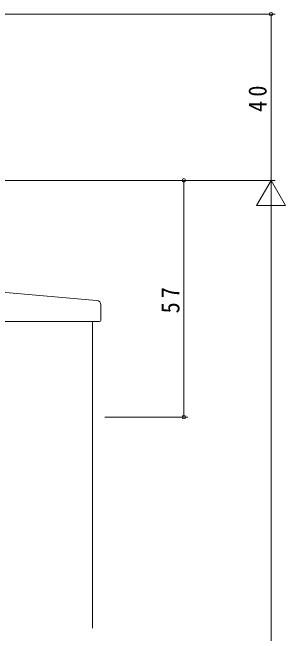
# Model space of a CAD drawing. Units: millimetres, scale not verified. Extents: x -594 to 539, y -420 to 386.
# Drawn here: x -300.3 to -234.6, y 107 to 256.5 of the extents above; entities that cross this region are included whole.
import ezdxf

# ---------------------------------------------------------------- set-up
doc = ezdxf.new("R2010")
doc.units = ezdxf.units.MM
doc.header["$LTSCALE"] = 2
for name, color, linetype, lineweight in [('0-4_YKK_12', 2, 'Continuous', 9), ('0-5_YKK_13', 4, 'Continuous', 9), ('0-7_YKK_D', 6, 'Continuous', 9)]:
    doc.layers.add(name, color=color, linetype=linetype, lineweight=lineweight)
doc.styles.add('ＭＳ ゴシック', font='')
doc.styles.get('ＭＳ ゴシック').set_extended_font_data('MS Gothic')

msp = doc.modelspace()

# ---------------------------------------------------------------- linework, layer by layer
at = {"layer": '0-4_YKK_12'}
for p, q in [((-302.153, 182.098), (-280.056, 182.098)), ((-281.053, 182.098), (-281.053, 108.348))]:
    msp.add_line(p, q, dxfattribs=at)
at = {"layer": '0-5_YKK_13'}
for p, q in [((-281.966, 187.353), (-312.428, 190.018)), ((-279.966, 187.178), (-281.966, 187.353)), ((-279.053, 182.398), (-279.053, 186.182)), ((-316.553, 182.098), (-282.053, 182.098)), ((-279.353, 182.098), (-282.053, 182.098))]:
    msp.add_line(p, q, dxfattribs=at)
for centre, radius, start, end in [((-280.053, 186.182), 1, 0, 85), ((-279.353, 182.398), 0.3, 270, 0)]:
    msp.add_arc(centre, radius, start, end, dxfattribs=at)
at = {"layer": '0-7_YKK_D'}
for p, q in [((-305.753, 256.098), (-237.056, 256.098)), ((-238.056, 216.098), (-238.056, 256.098)), ((-305.753, 216.098), (-237.056, 216.098)), ((-286.753, 216.098), (-237.056, 216.098)), ((-278.053, 216.098), (-258.053, 216.098)), ((-259.053, 159.098), (-259.053, 216.098)), ((-238.056, 216.098), (-241.556, 210.036)), ((-238.056, 216.098), (-238.056, 203.974)), ((-238.056, 216.098), (-234.556, 210.036)), ((-241.556, 210.036), (-234.556, 210.036)), ((-238.056, 209.098), (-238.056, -176.902)), ((-278.053, 159.098), (-258.053, 159.098))]:
    msp.add_line(p, q, dxfattribs=at)
for centre in [(-238.056, 256.098), (-259.053, 216.098), (-259.053, 159.098)]:
    msp.add_circle(centre, 0.425, dxfattribs=at)

# ---------------------------------------------------------------- texts
at = {"layer": '0-7_YKK_D', "color": 7, "char_height": 4.399, "attachment_point": 7, "rotation": 90, "style": 'ＭＳ ゴシック'}
for s, insert in [('\\T1.36;\\W0.9;40', (-239.056, 232.578)), ('\\T1.36;\\W0.9;57', (-260.053, 184.078))]:
    msp.add_mtext(s, dxfattribs=dict(at, insert=insert))

doc.saveas('drawing.dxf')
